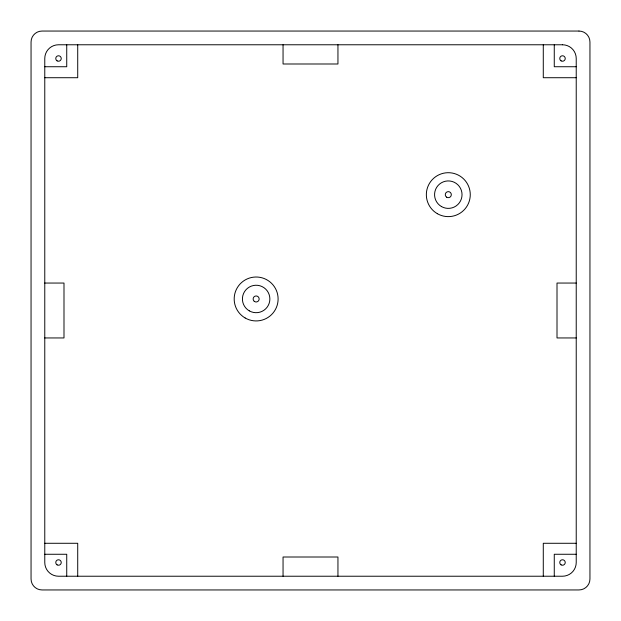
<?xml version="1.0" encoding="UTF-8"?>
<svg xmlns="http://www.w3.org/2000/svg" width="621" height="621" viewBox="0 0 621 621"><rect width="100%" height="100%" fill="white"/><g stroke="black" fill="none" stroke-linecap="round" stroke-linejoin="round"><path stroke-width="0.93" d="M44.774 66.734L66.734 66.734L66.734 44.774M576.226 66.734L554.266 66.734L554.266 44.774M44.774 77.718L77.718 77.718L77.718 44.774M576.226 77.718L543.282 77.718L543.282 44.774M44.774 283.052L63.994 283.052L63.994 337.948L44.774 337.948M576.226 283.052L557.006 283.052L557.006 337.948L576.226 337.948M44.774 543.282L77.718 543.282L77.718 576.226M576.226 543.282L543.282 543.282L543.282 576.226M44.774 554.266L66.734 554.266L66.734 576.226M576.226 554.266L554.266 554.266L554.266 576.226M337.948 44.774L337.948 63.994L283.052 63.994L283.052 44.774M337.948 576.226L337.948 557.006L283.052 557.006L283.052 576.226M578.966 31.05L42.034 31.05A10.984 10.984 0 0 0 31.05 42.034L31.05 578.966A10.984 10.984 0 0 0 42.034 589.95L578.966 589.95A10.984 10.984 0 0 0 589.95 578.966L589.95 42.034A10.984 10.984 0 0 0 578.966 31.05M562.502 44.774L58.498 44.774A13.724 13.724 0 0 0 44.774 58.498L44.774 562.502A13.724 13.724 0 0 0 58.498 576.226L562.502 576.226A13.724 13.724 0 0 0 576.226 562.502L576.226 58.498A13.724 13.724 0 0 0 562.502 44.774M57.132 564.877A2.748 2.748 0 0 0 61.246 562.502A2.748 2.748 0 0 0 57.132 560.119A2.748 2.748 0 0 0 57.132 564.877M57.132 60.881A2.748 2.748 0 0 0 61.246 58.498A2.748 2.748 0 0 0 57.132 56.123A2.748 2.748 0 0 0 57.132 60.881M561.128 60.881A2.748 2.748 0 0 0 565.242 58.498A2.748 2.748 0 0 0 561.128 56.123A2.748 2.748 0 0 0 561.128 60.881M561.128 564.877A2.748 2.748 0 0 0 565.242 562.502A2.748 2.748 0 0 0 561.128 560.119A2.748 2.748 0 0 0 561.128 564.877M249.285 310.857A13.724 13.724 0 0 0 269.871 298.973A13.724 13.724 0 0 0 249.285 287.081A13.724 13.724 0 0 0 249.285 310.857M245.163 317.991A21.96 21.96 0 0 0 278.107 298.973A21.96 21.96 0 0 0 245.163 279.955A21.96 21.96 0 0 0 245.163 317.991M254.245 301.317A3.02 3.02 0 0 0 259.128 299.446A3.02 3.02 0 0 0 255.068 296.155A3.02 3.02 0 0 0 254.245 301.317M441.438 206.545A13.724 13.724 0 0 0 462.032 194.66A13.724 13.724 0 0 0 441.438 182.768A13.724 13.724 0 0 0 441.438 206.545M437.324 213.678A21.96 21.96 0 0 0 470.268 194.66A21.96 21.96 0 0 0 437.324 175.642A21.96 21.96 0 0 0 437.324 213.678M446.615 197.16A3.02 3.02 0 0 0 451.32 194.862A3.02 3.02 0 0 0 446.973 191.943A3.02 3.02 0 0 0 446.615 197.16"/></g></svg>
